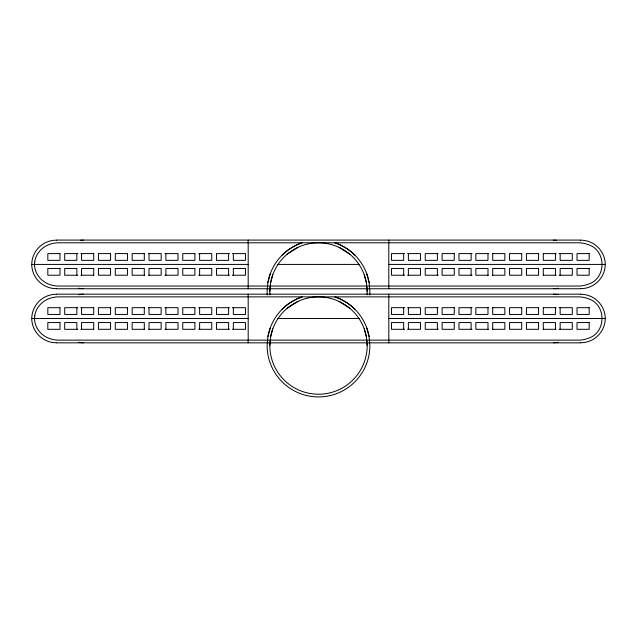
<?xml version="1.0" encoding="UTF-8"?>
<svg xmlns="http://www.w3.org/2000/svg" width="637" height="637" viewBox="0 0 637 637"><rect width="100%" height="100%" fill="white"/><g stroke="black" fill="none" stroke-linecap="round" stroke-linejoin="round"><path stroke-width="0.96" d="M269.825 291.459L270.566 283.003L272.755 274.81M269.825 345.541L270.566 337.092L272.755 328.891M270.215 273.886L267.898 282.533L267.118 291.459A51.382 51.382 0 0 0 267.245 295.042M270.215 327.967L267.898 336.623L267.118 345.541A51.382 51.382 0 0 0 318.5 396.923A51.382 51.382 0 0 0 369.882 345.541L369.102 336.623L366.785 327.967M282.167 255.126L283.839 253.598A38.347 38.347 0 0 1 290.878 248.191L296.786 244.895L302.177 242.785M282.167 309.208L283.839 307.687A38.347 38.347 0 0 1 290.878 302.272L296.786 298.976L302.177 296.866M287.215 254.171L297.925 247.339M287.215 308.252L297.925 301.428M56.518 240.077L580.482 240.077M77.889 253.598L64.695 253.598L64.695 260.358L76.846 260.358L76.846 253.598M80.859 253.598L93.735 253.598M144.655 253.598L132.154 253.598L132.154 260.358L144.296 260.358L144.296 253.598M148.517 253.598L161.161 253.598L161.161 260.358L149.018 260.358L149.018 253.598M164.935 253.598L178.026 253.598L178.026 260.358L165.883 260.358L165.883 253.598M198.784 253.598L211.755 253.598L211.755 260.358L199.612 260.358L199.612 253.598M229.416 253.598L216.476 253.598L216.476 260.358L228.619 260.358L228.619 253.598M232.378 253.598L245.484 253.598L245.484 260.358L233.341 260.358L233.341 253.598M404.622 253.598L391.516 253.598L391.516 260.358L403.659 260.358L403.659 253.598M407.584 253.598L420.524 253.598L420.524 260.358L408.381 260.358L408.381 253.598M438.216 253.598L425.245 253.598L425.245 260.358L437.388 260.358L437.388 253.598M472.065 253.598L458.974 253.598L458.974 260.358L471.117 260.358L471.117 253.598M488.483 253.598L475.839 253.598L475.839 260.358L487.982 260.358L487.982 253.598M492.345 253.598L504.846 253.598L504.846 260.358L492.704 260.358L492.704 253.598M543.265 253.598L556.141 253.598M559.111 253.598L572.305 253.598L572.305 260.358L560.154 260.358L560.154 253.598M31.85 264.419L248.191 264.419M277.899 264.419L359.101 264.419M388.809 264.419L605.15 264.419M77.889 275.232L64.695 275.232L64.695 268.472L76.846 268.472L76.846 275.232M80.859 275.232L93.735 275.232M144.655 275.232L132.154 275.232L132.154 268.472L144.296 268.472L144.296 275.232M148.517 275.232L161.161 275.232L161.161 268.472L149.018 268.472L149.018 275.232M164.935 275.232L178.026 275.232L178.026 268.472L165.883 268.472L165.883 275.232M198.784 275.232L211.755 275.232L211.755 268.472L199.612 268.472L199.612 275.232M229.416 275.232L216.476 275.232L216.476 268.472L228.619 268.472L228.619 275.232M232.378 275.232L245.484 275.232L245.484 268.472L233.341 268.472L233.341 275.232M404.622 275.232L391.516 275.232L391.516 268.472L403.659 268.472L403.659 275.232M407.584 275.232L420.524 275.232L420.524 268.472L408.381 268.472L408.381 275.232M438.216 275.232L425.245 275.232L425.245 268.472L437.388 268.472L437.388 275.232M472.065 275.232L458.974 275.232L458.974 268.472L471.117 268.472L471.117 275.232M488.483 275.232L475.839 275.232L475.839 268.472L487.982 268.472L487.982 275.232M492.345 275.232L504.846 275.232L504.846 268.472L492.704 268.472L492.704 275.232M543.265 275.232L556.141 275.232M559.111 275.232L572.305 275.232L572.305 268.472L560.154 268.472L560.154 275.232M56.518 288.752L580.482 288.752M56.518 294.159L580.482 294.159M77.889 307.687L64.695 307.687L64.695 314.447L76.846 314.447L76.846 307.687M80.859 307.687L93.735 307.687M144.655 307.687L132.154 307.687L132.154 314.447L144.296 314.447L144.296 307.687M148.517 307.687L161.161 307.687L161.161 314.447L149.018 314.447L149.018 307.687M164.935 307.687L178.026 307.687L178.026 314.447L165.883 314.447L165.883 307.687M198.784 307.687L211.755 307.687L211.755 314.447L199.612 314.447L199.612 307.687M229.416 307.687L216.476 307.687L216.476 314.447L228.619 314.447L228.619 307.687M232.378 307.687L245.484 307.687L245.484 314.447L233.341 314.447L233.341 307.687M404.622 307.687L391.516 307.687L391.516 314.447L403.659 314.447L403.659 307.687M407.584 307.687L420.524 307.687L420.524 314.447L408.381 314.447L408.381 307.687M438.216 307.687L425.245 307.687L425.245 314.447L437.388 314.447L437.388 307.687M472.065 307.687L458.974 307.687L458.974 314.447L471.117 314.447L471.117 307.687M488.483 307.687L475.839 307.687L475.839 314.447L487.982 314.447L487.982 307.687M492.345 307.687L504.846 307.687L504.846 314.447L492.704 314.447L492.704 307.687M543.265 307.687L556.141 307.687M559.111 307.687L572.305 307.687L572.305 314.447L560.154 314.447L560.154 307.687M31.85 318.5L248.191 318.5M277.899 318.5L359.101 318.5M388.809 318.5L605.15 318.5M77.889 329.313L64.695 329.313L64.695 322.553L76.846 322.553L76.846 329.313M80.859 329.313L93.735 329.313M144.655 329.313L132.154 329.313L132.154 322.553L144.296 322.553L144.296 329.313M148.517 329.313L161.161 329.313L161.161 322.553L149.018 322.553L149.018 329.313M164.935 329.313L178.026 329.313L178.026 322.553L165.883 322.553L165.883 329.313M198.784 329.313L211.755 329.313L211.755 322.553L199.612 322.553L199.612 329.313M229.416 329.313L216.476 329.313L216.476 322.553L228.619 322.553L228.619 329.313M232.378 329.313L245.484 329.313L245.484 322.553L233.341 322.553L233.341 329.313M404.622 329.313L391.516 329.313L391.516 322.553L403.659 322.553L403.659 329.313M407.584 329.313L420.524 329.313L420.524 322.553L408.381 322.553L408.381 329.313M438.216 329.313L425.245 329.313L425.245 322.553L437.388 322.553L437.388 329.313M472.065 329.313L458.974 329.313L458.974 322.553L471.117 322.553L471.117 329.313M488.483 329.313L475.839 329.313L475.839 322.553L487.982 322.553L487.982 329.313M492.345 329.313L504.846 329.313L504.846 322.553L492.704 322.553L492.704 329.313M543.265 329.313L556.141 329.313M559.111 329.313L572.305 329.313L572.305 322.553L560.154 322.553L560.154 329.313M56.518 342.841L580.482 342.841M334.823 242.785L340.214 244.895L346.122 248.191A38.347 38.347 0 0 1 353.161 253.598L354.833 255.126M334.823 296.866L340.214 298.976L346.122 302.272A38.347 38.347 0 0 1 353.161 307.687L354.833 309.208M339.075 247.339L349.785 254.171M339.075 301.428L349.785 308.252M366.785 273.886L369.102 282.533L369.882 291.459A51.382 51.382 0 0 1 369.755 295.042M364.245 274.81L366.434 283.003L367.175 291.459M364.245 328.891L366.434 337.092L367.175 345.541M555.44 253.598L555.44 260.358L543.289 260.358L543.289 253.598M555.44 275.232L555.44 268.472L543.289 268.472L543.289 275.232M555.44 307.687L555.44 314.447L543.289 314.447L543.289 307.687M555.44 329.313L555.44 322.553L543.289 322.553L543.289 329.313M388.809 240.077L388.809 288.752M388.809 294.159L388.809 342.841M248.191 240.077L248.191 288.752M248.191 294.159L248.191 342.841M93.711 253.598L93.711 260.358L81.56 260.358L81.56 253.598M93.711 275.232L93.711 268.472L81.56 268.472L81.56 275.232M93.711 307.687L93.711 314.447L81.56 314.447L81.56 307.687M93.711 329.313L93.711 322.553L81.56 322.553L81.56 329.313M83.558 288.649A24.532 24.532 0 0 1 78.765 288.227M80.35 240.356A24.532 24.532 0 0 1 83.558 240.181M558.235 288.227A24.532 24.532 0 0 1 553.442 288.649M553.442 240.181A24.532 24.532 0 0 1 556.65 240.356M56.518 288.649A24.532 24.532 0 0 1 31.731 264.419A24.532 24.532 0 0 1 56.518 240.181M366.992 287.215A48.675 48.675 0 0 1 367.055 294.851M269.945 294.851A48.675 48.675 0 0 1 270.008 287.215M270.566 283.003A48.675 48.675 0 0 1 366.434 283.003M267.898 282.533A51.382 51.382 0 0 1 300.927 243.175M336.073 243.175A51.382 51.382 0 0 1 369.102 282.533M580.482 288.649A24.532 24.532 0 0 0 605.269 264.419A24.532 24.532 0 0 0 580.482 240.181M267.898 336.623A51.382 51.382 0 0 1 300.927 297.264M336.073 297.264A51.382 51.382 0 0 1 369.102 336.623M366.992 341.297A48.675 48.675 0 0 1 318.5 394.215A48.675 48.675 0 0 1 270.008 341.297M270.566 337.092A48.675 48.675 0 0 1 366.434 337.092M580.482 342.738A24.532 24.532 0 0 0 605.269 318.5A24.532 24.532 0 0 0 580.482 294.262M56.518 342.738A24.532 24.532 0 0 1 31.731 318.5A24.532 24.532 0 0 1 56.518 294.262M558.235 342.316A24.532 24.532 0 0 1 553.442 342.738M553.442 294.262A24.532 24.532 0 0 1 558.235 294.684M83.558 342.738A24.532 24.532 0 0 1 78.765 342.316M78.765 294.684A24.532 24.532 0 0 1 83.558 294.262M34.756 261.592C33.148 271.545 40.171 281.212 49.407 284.405A26.404 26.404 0 0 0 58.612 286.045L578.388 286.053A26.404 26.404 0 0 0 587.593 284.405C606.782 279.141 606.79 249.68 587.593 244.425A26.404 26.404 0 0 0 578.388 242.785L58.612 242.785A26.404 26.404 0 0 0 49.407 244.425C42.01 247.1 35.871 253.669 34.756 261.592M34.756 315.673C33.148 325.626 40.171 335.293 49.407 338.486A26.404 26.404 0 0 0 58.612 340.126L578.388 340.134A26.404 26.404 0 0 0 587.593 338.494C606.782 333.231 606.79 303.769 587.593 298.514A26.404 26.404 0 0 0 578.388 296.874L58.612 296.866A26.404 26.404 0 0 0 49.407 298.506C42.01 301.182 35.871 307.751 34.756 315.673M59.982 253.598L47.831 253.598L47.831 260.358L59.982 260.358L59.982 253.598M110.575 253.598L98.424 253.598L98.424 260.358L110.575 260.358L110.575 253.598M127.44 253.598L115.289 253.598L115.289 260.358L127.44 260.358L127.44 253.598M194.89 253.598L182.747 253.598L182.747 260.358L194.89 260.358L194.89 253.598M454.253 253.598L442.11 253.598L442.11 260.358L454.253 260.358L454.253 253.598M521.711 253.598L509.56 253.598L509.56 260.358L521.711 260.358L521.711 253.598M538.576 253.598L526.425 253.598L526.425 260.358L538.576 260.358L538.576 253.598M589.169 253.598L577.018 253.598L577.018 260.358L589.169 260.358L589.169 253.598M59.982 268.472L47.831 268.472L47.831 275.232L59.982 275.232L59.982 268.472M110.575 268.472L98.424 268.472L98.424 275.232L110.575 275.232L110.575 268.472M127.44 268.472L115.289 268.472L115.289 275.232L127.44 275.232L127.44 268.472M194.89 268.472L182.747 268.472L182.747 275.232L194.89 275.232L194.89 268.472M454.253 268.472L442.11 268.472L442.11 275.232L454.253 275.232L454.253 268.472M521.711 268.472L509.56 268.472L509.56 275.232L521.711 275.232L521.711 268.472M538.576 268.472L526.425 268.472L526.425 275.232L538.576 275.232L538.576 268.472M589.169 268.472L577.018 268.472L577.018 275.232L589.169 275.232L589.169 268.472M59.982 307.687L47.831 307.687L47.831 314.447L59.982 314.447L59.982 307.687M110.575 307.687L98.424 307.687L98.424 314.447L110.575 314.447L110.575 307.687M127.44 307.687L115.289 307.687L115.289 314.447L127.44 314.447L127.44 307.687M194.89 307.687L182.747 307.687L182.747 314.447L194.89 314.447L194.89 307.687M454.253 307.687L442.11 307.687L442.11 314.447L454.253 314.447L454.253 307.687M521.711 307.687L509.56 307.687L509.56 314.447L521.711 314.447L521.711 307.687M538.576 307.687L526.425 307.687L526.425 314.447L538.576 314.447L538.576 307.687M589.169 307.687L577.018 307.687L577.018 314.447L589.169 314.447L589.169 307.687M59.982 322.553L47.831 322.553L47.831 329.313L59.982 329.313L59.982 322.553M110.575 322.553L98.424 322.553L98.424 329.313L110.575 329.313L110.575 322.553M127.44 322.553L115.289 322.553L115.289 329.313L127.44 329.313L127.44 322.553M194.89 322.553L182.747 322.553L182.747 329.313L194.89 329.313L194.89 322.553M454.253 322.553L442.11 322.553L442.11 329.313L454.253 329.313L454.253 322.553M521.711 322.553L509.56 322.553L509.56 329.313L521.711 329.313L521.711 322.553M538.576 322.553L526.425 322.553L526.425 329.313L538.576 329.313L538.576 322.553M589.169 322.553L577.018 322.553L577.018 329.313L589.169 329.313L589.169 322.553"/></g></svg>
